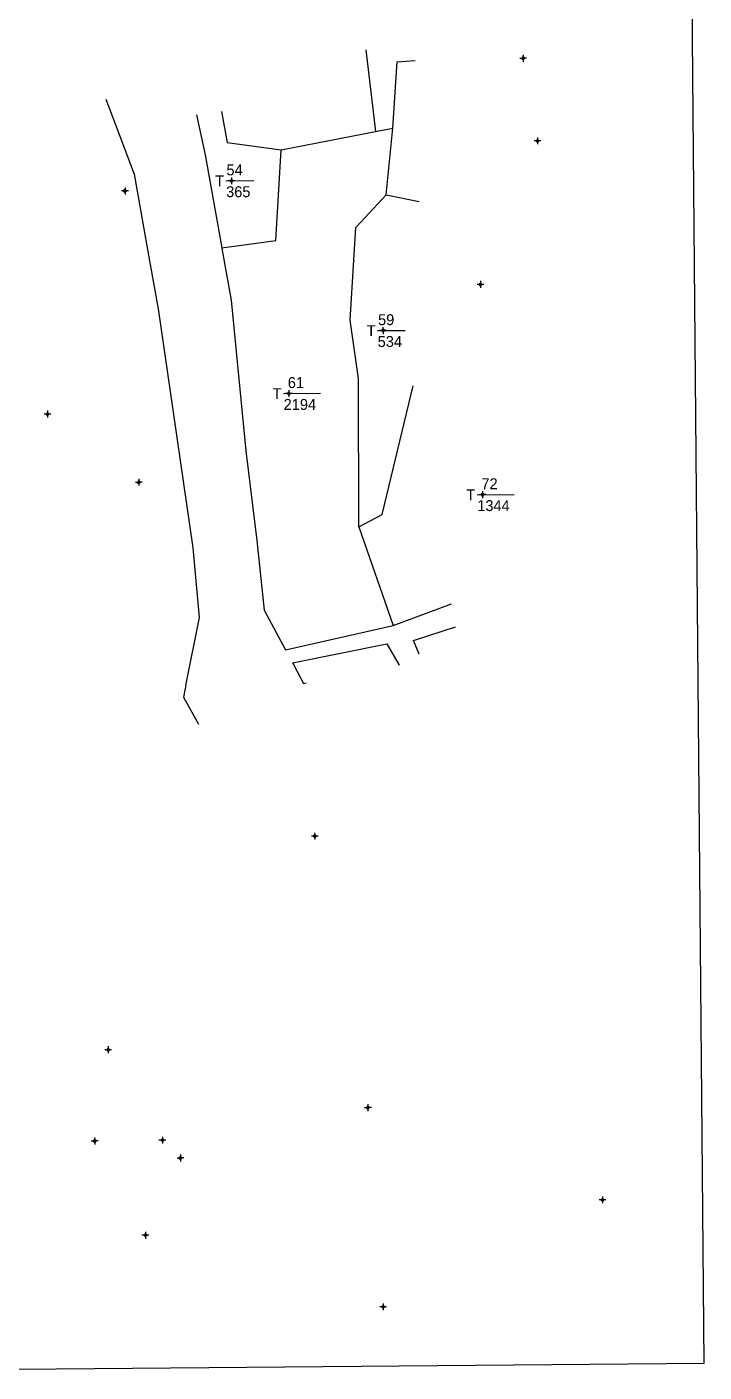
# Model space of a CAD drawing. Extents: x 549569 to 550073, y 1837982 to 1838486.
# Drawn here: x 549948.8 to 550073, y 1837985 to 1838231.6 of the extents above; entities that cross this region are included whole.
import ezdxf

# ---------------------------------------------------------------- set-up
doc = ezdxf.new("R2010")
doc.units = 0
for name, color, linetype in [('Level 10', 7, 'Continuous'), ('Level 11', 7, 'Continuous'), ('Level 13', 7, 'Continuous'), ('Level 23', 7, 'Continuous'), ('Level 63', 7, 'Continuous')]:
    doc.layers.add(name, color=color, linetype=linetype)

msp = doc.modelspace()

# ---------------------------------------------------------------- linework, layer by layer
at = {"layer": 'Level 10'}
for p, q in [((550010.97, 1838227.39), (550012.74, 1838212.42)), ((549995.42, 1838209.08), (550012.74, 1838212.42)), ((550012.74, 1838212.42), (550015.91, 1838213.02)), ((550014.65, 1838200.81), (550015.91, 1838213.02)), ((550014.65, 1838200.81), (550020.76, 1838199.56)), ((550009.67, 1838139.96), (550015.96, 1838121.86)), ((550015.96, 1838121.86), (550026.64, 1838125.82)), ((549996.21, 1838117.4), (550015.96, 1838121.86))]:
    msp.add_line(p, q, dxfattribs=at)
for points in [[(550015.91, 1838213.02), (550016.72, 1838225.16), (550020, 1838225.42)], [(549979.9, 1838215.48), (549981.48, 1838208.11), (549984.52, 1838191.09)], [(549984.45, 1838216.08), (549985.49, 1838210.41), (549995.42, 1838209.08)], [(549984.52, 1838191.09), (549994.41, 1838192.44), (549995.42, 1838209.08)], [(550009.67, 1838139.96), (550009.61, 1838167.14), (550008.1, 1838177.85), (550009.11, 1838194.8), (550014.65, 1838200.81)], [(549984.52, 1838191.09), (549984.54, 1838190.97), (549986.23, 1838181.48), (549988.96, 1838153.87), (549990.97, 1838137.46), (549992.31, 1838124.69), (549996.21, 1838117.4)], [(550009.67, 1838139.96), (550013.96, 1838142.21), (550019.63, 1838165.76)], [(550020.73, 1838116.62), (550019.68, 1838119.1), (550027.38, 1838121.61)], [(549997.5, 1838115), (550014.77, 1838118.5), (550017.05, 1838114.58)], [(549997.5, 1838115), (549997.67, 1838114.68), (549999.5, 1838111.25), (550000, 1838111.35)]]:
    msp.add_lwpolyline(points, dxfattribs=at)
at = {"layer": 'Level 11'}
for p, q in [((550039.8, 1838226.13), (550039.49, 1838225.82)), ((550039.8, 1838226.13), (550039.49, 1838225.82)), ((550039.8, 1838226.13), (550039.49, 1838225.82)), ((550039.8, 1838226.13), (550039.49, 1838225.82)), ((550039.8, 1838226.13), (550039.49, 1838225.82)), ((550039.8, 1838226.44), (550039.8, 1838226.13)), ((550039.8, 1838226.44), (550039.8, 1838226.13)), ((550039.8, 1838226.44), (550039.8, 1838226.13)), ((550039.8, 1838226.44), (550039.8, 1838226.13)), ((550039.8, 1838226.44), (550039.8, 1838226.13)), ((550040.11, 1838225.83), (550039.8, 1838226.13)), ((550040.11, 1838225.83), (550039.8, 1838226.13)), ((550040.11, 1838225.83), (550039.8, 1838226.13)), ((550040.11, 1838225.83), (550039.8, 1838226.13)), ((550040.11, 1838225.83), (550039.8, 1838226.13)), ((550039.49, 1838225.82), (550039.17, 1838225.82)), ((550039.49, 1838225.82), (550039.17, 1838225.82)), ((550039.49, 1838225.82), (550039.17, 1838225.82)), ((550039.49, 1838225.82), (550039.17, 1838225.82)), ((550039.49, 1838225.82), (550039.17, 1838225.82)), ((550039.49, 1838225.82), (550039.81, 1838225.51)), ((550039.49, 1838225.82), (550039.81, 1838225.51)), ((550039.49, 1838225.82), (550039.81, 1838225.51)), ((550039.49, 1838225.82), (550039.81, 1838225.51)), ((550039.49, 1838225.82), (550039.81, 1838225.51)), ((550039.81, 1838225.51), (550040.11, 1838225.83)), ((550039.81, 1838225.51), (550040.11, 1838225.83)), ((550039.81, 1838225.51), (550040.11, 1838225.83)), ((550039.81, 1838225.51), (550040.11, 1838225.83)), ((550039.81, 1838225.51), (550040.11, 1838225.83)), ((550039.81, 1838225.51), (550039.81, 1838225.2)), ((550039.81, 1838225.51), (550039.81, 1838225.2)), ((550039.81, 1838225.51), (550039.81, 1838225.2)), ((550039.81, 1838225.51), (550039.81, 1838225.2)), ((550039.81, 1838225.51), (550039.81, 1838225.2)), ((550040.43, 1838225.83), (550040.11, 1838225.83)), ((550040.43, 1838225.83), (550040.11, 1838225.83)), ((550040.43, 1838225.83), (550040.11, 1838225.83)), ((550040.43, 1838225.83), (550040.11, 1838225.83)), ((550040.43, 1838225.83), (550040.11, 1838225.83)), ((550042.42, 1838211.33), (550042.42, 1838211.02)), ((550042.42, 1838211.33), (550042.42, 1838211.02)), ((550042.42, 1838211.33), (550042.42, 1838211.02)), ((550042.42, 1838211.33), (550042.42, 1838211.02)), ((550042.42, 1838211.33), (550042.42, 1838211.02)), ((550042.12, 1838210.71), (550041.81, 1838210.71)), ((550042.12, 1838210.71), (550041.81, 1838210.71)), ((550042.12, 1838210.71), (550041.81, 1838210.71)), ((550042.12, 1838210.71), (550041.81, 1838210.71)), ((550042.12, 1838210.71), (550041.81, 1838210.71)), ((550042.42, 1838211.02), (550042.12, 1838210.71)), ((550042.42, 1838211.02), (550042.12, 1838210.71)), ((550042.42, 1838211.02), (550042.12, 1838210.71)), ((550042.42, 1838211.02), (550042.12, 1838210.71)), ((550042.42, 1838211.02), (550042.12, 1838210.71)), ((550042.12, 1838210.71), (550042.43, 1838210.4)), ((550042.12, 1838210.71), (550042.43, 1838210.4)), ((550042.12, 1838210.71), (550042.43, 1838210.4)), ((550042.12, 1838210.71), (550042.43, 1838210.4)), ((550042.12, 1838210.71), (550042.43, 1838210.4)), ((550042.74, 1838210.71), (550042.42, 1838211.02)), ((550042.74, 1838210.71), (550042.42, 1838211.02)), ((550042.74, 1838210.71), (550042.42, 1838211.02)), ((550042.74, 1838210.71), (550042.42, 1838211.02)), ((550042.74, 1838210.71), (550042.42, 1838211.02)), ((550042.43, 1838210.4), (550042.74, 1838210.71)), ((550042.43, 1838210.4), (550042.74, 1838210.71)), ((550042.43, 1838210.4), (550042.74, 1838210.71)), ((550042.43, 1838210.4), (550042.74, 1838210.71)), ((550042.43, 1838210.4), (550042.74, 1838210.71)), ((550042.43, 1838210.4), (550042.43, 1838210.09)), ((550042.43, 1838210.4), (550042.43, 1838210.09)), ((550042.43, 1838210.4), (550042.43, 1838210.09)), ((550042.43, 1838210.4), (550042.43, 1838210.09)), ((550042.43, 1838210.4), (550042.43, 1838210.09)), ((550043.04, 1838210.72), (550042.74, 1838210.71)), ((550043.04, 1838210.72), (550042.74, 1838210.71)), ((550043.04, 1838210.72), (550042.74, 1838210.71)), ((550043.04, 1838210.72), (550042.74, 1838210.71)), ((550043.04, 1838210.72), (550042.74, 1838210.71)), ((549986.29, 1838204), (549986.29, 1838203.69)), ((549986.29, 1838204), (549986.29, 1838203.69)), ((549986.29, 1838204), (549986.29, 1838203.69)), ((549986.29, 1838204), (549986.29, 1838203.69)), ((549986.29, 1838204), (549986.29, 1838203.69)), ((549966.46, 1838201.51), (549966.14, 1838201.51)), ((549966.46, 1838201.51), (549966.14, 1838201.51)), ((549966.46, 1838201.51), (549966.14, 1838201.51)), ((549966.46, 1838201.51), (549966.14, 1838201.51)), ((549966.46, 1838201.51), (549966.14, 1838201.51)), ((549966.77, 1838201.82), (549966.46, 1838201.51)), ((549966.77, 1838201.82), (549966.46, 1838201.51)), ((549966.77, 1838201.82), (549966.46, 1838201.51)), ((549966.77, 1838201.82), (549966.46, 1838201.51)), ((549966.77, 1838201.82), (549966.46, 1838201.51)), ((549966.46, 1838201.51), (549966.78, 1838201.2)), ((549966.46, 1838201.51), (549966.78, 1838201.2)), ((549966.46, 1838201.51), (549966.78, 1838201.2)), ((549966.46, 1838201.51), (549966.78, 1838201.2)), ((549966.46, 1838201.51), (549966.78, 1838201.2)), ((549966.77, 1838202.13), (549966.77, 1838201.82)), ((549966.77, 1838202.13), (549966.77, 1838201.82)), ((549966.77, 1838202.13), (549966.77, 1838201.82)), ((549966.77, 1838202.13), (549966.77, 1838201.82)), ((549966.77, 1838202.13), (549966.77, 1838201.82)), ((549967.08, 1838201.51), (549966.77, 1838201.82)), ((549967.08, 1838201.51), (549966.77, 1838201.82)), ((549967.08, 1838201.51), (549966.77, 1838201.82)), ((549967.08, 1838201.51), (549966.77, 1838201.82)), ((549967.08, 1838201.51), (549966.77, 1838201.82)), ((549966.78, 1838201.2), (549967.08, 1838201.51)), ((549966.78, 1838201.2), (549967.08, 1838201.51)), ((549966.78, 1838201.2), (549967.08, 1838201.51)), ((549966.78, 1838201.2), (549967.08, 1838201.51)), ((549966.78, 1838201.2), (549967.08, 1838201.51)), ((549967.4, 1838201.52), (549967.08, 1838201.51)), ((549967.4, 1838201.52), (549967.08, 1838201.51)), ((549967.4, 1838201.52), (549967.08, 1838201.51)), ((549967.4, 1838201.52), (549967.08, 1838201.51)), ((549967.4, 1838201.52), (549967.08, 1838201.51)), ((549985.98, 1838203.38), (549985.66, 1838203.38)), ((549985.98, 1838203.38), (549985.66, 1838203.38)), ((549985.98, 1838203.38), (549985.66, 1838203.38)), ((549985.98, 1838203.38), (549985.66, 1838203.38)), ((549985.98, 1838203.38), (549985.66, 1838203.38)), ((549986.29, 1838203.69), (549985.98, 1838203.38)), ((549986.29, 1838203.69), (549985.98, 1838203.38)), ((549986.29, 1838203.69), (549985.98, 1838203.38)), ((549986.29, 1838203.69), (549985.98, 1838203.38)), ((549986.29, 1838203.69), (549985.98, 1838203.38)), ((549985.98, 1838203.38), (549986.3, 1838203.07)), ((549985.98, 1838203.38), (549986.3, 1838203.07)), ((549985.98, 1838203.38), (549986.3, 1838203.07)), ((549985.98, 1838203.38), (549986.3, 1838203.07)), ((549985.98, 1838203.38), (549986.3, 1838203.07)), ((549986.6, 1838203.38), (549986.29, 1838203.69)), ((549986.6, 1838203.38), (549986.29, 1838203.69)), ((549986.6, 1838203.38), (549986.29, 1838203.69)), ((549986.6, 1838203.38), (549986.29, 1838203.69)), ((549986.6, 1838203.38), (549986.29, 1838203.69)), ((549986.3, 1838203.07), (549986.6, 1838203.38)), ((549986.3, 1838203.07), (549986.6, 1838203.38)), ((549986.3, 1838203.07), (549986.6, 1838203.38)), ((549986.3, 1838203.07), (549986.6, 1838203.38)), ((549986.3, 1838203.07), (549986.6, 1838203.38)), ((549986.3, 1838203.07), (549986.3, 1838202.76)), ((549986.3, 1838203.07), (549986.3, 1838202.76)), ((549986.3, 1838203.07), (549986.3, 1838202.76)), ((549986.3, 1838203.07), (549986.3, 1838202.76)), ((549986.3, 1838203.07), (549986.3, 1838202.76)), ((549986.92, 1838203.39), (549986.6, 1838203.38)), ((549986.92, 1838203.39), (549986.6, 1838203.38)), ((549986.92, 1838203.39), (549986.6, 1838203.38)), ((549986.92, 1838203.39), (549986.6, 1838203.38)), ((549986.92, 1838203.39), (549986.6, 1838203.38)), ((549966.78, 1838201.2), (549966.78, 1838200.89)), ((549966.78, 1838201.2), (549966.78, 1838200.89)), ((549966.78, 1838201.2), (549966.78, 1838200.89)), ((549966.78, 1838201.2), (549966.78, 1838200.89)), ((549966.78, 1838201.2), (549966.78, 1838200.89)), ((550031.68, 1838184.38), (550031.36, 1838184.38)), ((550031.68, 1838184.38), (550031.36, 1838184.38)), ((550031.68, 1838184.38), (550031.36, 1838184.38)), ((550031.68, 1838184.38), (550031.36, 1838184.38)), ((550031.68, 1838184.38), (550031.36, 1838184.38)), ((550031.99, 1838184.7), (550031.68, 1838184.38)), ((550031.99, 1838184.7), (550031.68, 1838184.38)), ((550031.99, 1838184.7), (550031.68, 1838184.38)), ((550031.99, 1838184.7), (550031.68, 1838184.38)), ((550031.99, 1838184.7), (550031.68, 1838184.38)), ((550031.68, 1838184.38), (550031.99, 1838184.08)), ((550031.68, 1838184.38), (550031.99, 1838184.08)), ((550031.68, 1838184.38), (550031.99, 1838184.08)), ((550031.68, 1838184.38), (550031.99, 1838184.08)), ((550031.68, 1838184.38), (550031.99, 1838184.08)), ((550031.98, 1838185.01), (550031.99, 1838184.7)), ((550031.98, 1838185.01), (550031.99, 1838184.7)), ((550031.98, 1838185.01), (550031.99, 1838184.7)), ((550031.98, 1838185.01), (550031.99, 1838184.7)), ((550031.98, 1838185.01), (550031.99, 1838184.7)), ((550032.3, 1838184.39), (550031.99, 1838184.7)), ((550032.3, 1838184.39), (550031.99, 1838184.7)), ((550032.3, 1838184.39), (550031.99, 1838184.7)), ((550032.3, 1838184.39), (550031.99, 1838184.7)), ((550032.3, 1838184.39), (550031.99, 1838184.7)), ((550031.99, 1838184.08), (550032.3, 1838184.39)), ((550031.99, 1838184.08), (550032.3, 1838184.39)), ((550031.99, 1838184.08), (550032.3, 1838184.39)), ((550031.99, 1838184.08), (550032.3, 1838184.39)), ((550031.99, 1838184.08), (550032.3, 1838184.39)), ((550032.62, 1838184.39), (550032.3, 1838184.39)), ((550032.62, 1838184.39), (550032.3, 1838184.39)), ((550032.62, 1838184.39), (550032.3, 1838184.39)), ((550032.62, 1838184.39), (550032.3, 1838184.39)), ((550032.62, 1838184.39), (550032.3, 1838184.39)), ((550031.99, 1838184.08), (550031.99, 1838183.77)), ((550031.99, 1838184.08), (550031.99, 1838183.77)), ((550031.99, 1838184.08), (550031.99, 1838183.77)), ((550031.99, 1838184.08), (550031.99, 1838183.77)), ((550031.99, 1838184.08), (550031.99, 1838183.77)), ((550013.79, 1838175.92), (550013.48, 1838175.92)), ((550013.79, 1838175.92), (550013.48, 1838175.92)), ((550013.79, 1838175.92), (550013.48, 1838175.92)), ((550013.79, 1838175.92), (550013.48, 1838175.92)), ((550013.79, 1838175.92), (550013.48, 1838175.92)), ((550014.09, 1838176.23), (550013.79, 1838175.92)), ((550014.09, 1838176.23), (550013.79, 1838175.92)), ((550014.09, 1838176.23), (550013.79, 1838175.92)), ((550014.09, 1838176.23), (550013.79, 1838175.92)), ((550014.09, 1838176.23), (550013.79, 1838175.92)), ((550013.79, 1838175.92), (550014.1, 1838175.61)), ((550013.79, 1838175.92), (550014.1, 1838175.61)), ((550013.79, 1838175.92), (550014.1, 1838175.61)), ((550013.79, 1838175.92), (550014.1, 1838175.61)), ((550013.79, 1838175.92), (550014.1, 1838175.61)), ((550014.09, 1838176.55), (550014.09, 1838176.23)), ((550014.09, 1838176.55), (550014.09, 1838176.23)), ((550014.09, 1838176.55), (550014.09, 1838176.23)), ((550014.09, 1838176.55), (550014.09, 1838176.23)), ((550014.09, 1838176.55), (550014.09, 1838176.23)), ((550014.41, 1838175.92), (550014.09, 1838176.23)), ((550014.41, 1838175.92), (550014.09, 1838176.23)), ((550014.41, 1838175.92), (550014.09, 1838176.23)), ((550014.41, 1838175.92), (550014.09, 1838176.23)), ((550014.41, 1838175.92), (550014.09, 1838176.23)), ((550014.1, 1838175.61), (550014.41, 1838175.92)), ((550014.1, 1838175.61), (550014.41, 1838175.92)), ((550014.1, 1838175.61), (550014.41, 1838175.92)), ((550014.1, 1838175.61), (550014.41, 1838175.92)), ((550014.1, 1838175.61), (550014.41, 1838175.92)), ((550014.1, 1838175.61), (550014.1, 1838175.29)), ((550014.1, 1838175.61), (550014.1, 1838175.29)), ((550014.1, 1838175.61), (550014.1, 1838175.29)), ((550014.1, 1838175.61), (550014.1, 1838175.29)), ((550014.1, 1838175.61), (550014.1, 1838175.29)), ((550014.72, 1838175.93), (550014.41, 1838175.92)), ((550014.72, 1838175.93), (550014.41, 1838175.92)), ((550014.72, 1838175.93), (550014.41, 1838175.92)), ((550014.72, 1838175.93), (550014.41, 1838175.92)), ((550014.72, 1838175.93), (550014.41, 1838175.92)), ((549996.84, 1838164.69), (549996.53, 1838164.38)), ((549996.84, 1838164.69), (549996.53, 1838164.38)), ((549996.84, 1838164.69), (549996.53, 1838164.38)), ((549996.84, 1838164.69), (549996.53, 1838164.38)), ((549996.84, 1838164.69), (549996.53, 1838164.38)), ((549996.84, 1838165), (549996.84, 1838164.69)), ((549996.84, 1838165), (549996.84, 1838164.69)), ((549996.84, 1838165), (549996.84, 1838164.69)), ((549996.84, 1838165), (549996.84, 1838164.69)), ((549996.84, 1838165), (549996.84, 1838164.69)), ((549997.15, 1838164.39), (549996.84, 1838164.69)), ((549997.15, 1838164.39), (549996.84, 1838164.69)), ((549997.15, 1838164.39), (549996.84, 1838164.69)), ((549997.15, 1838164.39), (549996.84, 1838164.69)), ((549997.15, 1838164.39), (549996.84, 1838164.69)), ((549996.53, 1838164.38), (549996.22, 1838164.38)), ((549996.53, 1838164.38), (549996.22, 1838164.38)), ((549996.53, 1838164.38), (549996.22, 1838164.38)), ((549996.53, 1838164.38), (549996.22, 1838164.38)), ((549996.53, 1838164.38), (549996.22, 1838164.38)), ((549996.53, 1838164.38), (549996.84, 1838164.07)), ((549996.53, 1838164.38), (549996.84, 1838164.07)), ((549996.53, 1838164.38), (549996.84, 1838164.07)), ((549996.53, 1838164.38), (549996.84, 1838164.07)), ((549996.53, 1838164.38), (549996.84, 1838164.07)), ((549996.84, 1838164.07), (549997.15, 1838164.39)), ((549996.84, 1838164.07), (549997.15, 1838164.39)), ((549996.84, 1838164.07), (549997.15, 1838164.39)), ((549996.84, 1838164.07), (549997.15, 1838164.39)), ((549996.84, 1838164.07), (549997.15, 1838164.39)), ((549996.84, 1838164.07), (549996.85, 1838163.76)), ((549996.84, 1838164.07), (549996.85, 1838163.76)), ((549996.84, 1838164.07), (549996.85, 1838163.76)), ((549996.84, 1838164.07), (549996.85, 1838163.76)), ((549996.84, 1838164.07), (549996.85, 1838163.76)), ((549997.46, 1838164.39), (549997.15, 1838164.39)), ((549997.46, 1838164.39), (549997.15, 1838164.39)), ((549997.46, 1838164.39), (549997.15, 1838164.39)), ((549997.46, 1838164.39), (549997.15, 1838164.39)), ((549997.46, 1838164.39), (549997.15, 1838164.39)), ((549952.25, 1838160.61), (549951.93, 1838160.6)), ((549952.25, 1838160.61), (549951.93, 1838160.6)), ((549952.25, 1838160.61), (549951.93, 1838160.6)), ((549952.25, 1838160.61), (549951.93, 1838160.6)), ((549952.25, 1838160.61), (549951.93, 1838160.6)), ((549952.55, 1838160.92), (549952.25, 1838160.61)), ((549952.55, 1838160.92), (549952.25, 1838160.61)), ((549952.55, 1838160.92), (549952.25, 1838160.61)), ((549952.55, 1838160.92), (549952.25, 1838160.61)), ((549952.55, 1838160.92), (549952.25, 1838160.61)), ((549952.25, 1838160.61), (549952.56, 1838160.3)), ((549952.25, 1838160.61), (549952.56, 1838160.3)), ((549952.25, 1838160.61), (549952.56, 1838160.3)), ((549952.25, 1838160.61), (549952.56, 1838160.3)), ((549952.25, 1838160.61), (549952.56, 1838160.3)), ((549952.55, 1838161.24), (549952.55, 1838160.92)), ((549952.55, 1838161.24), (549952.55, 1838160.92)), ((549952.55, 1838161.24), (549952.55, 1838160.92)), ((549952.55, 1838161.24), (549952.55, 1838160.92)), ((549952.55, 1838161.24), (549952.55, 1838160.92)), ((549952.87, 1838160.61), (549952.55, 1838160.92)), ((549952.87, 1838160.61), (549952.55, 1838160.92)), ((549952.87, 1838160.61), (549952.55, 1838160.92)), ((549952.87, 1838160.61), (549952.55, 1838160.92)), ((549952.87, 1838160.61), (549952.55, 1838160.92)), ((549952.56, 1838160.3), (549952.87, 1838160.61)), ((549952.56, 1838160.3), (549952.87, 1838160.61)), ((549952.56, 1838160.3), (549952.87, 1838160.61)), ((549952.56, 1838160.3), (549952.87, 1838160.61)), ((549952.56, 1838160.3), (549952.87, 1838160.61)), ((549952.56, 1838160.3), (549952.56, 1838159.98)), ((549952.56, 1838160.3), (549952.56, 1838159.98)), ((549952.56, 1838160.3), (549952.56, 1838159.98)), ((549952.56, 1838160.3), (549952.56, 1838159.98)), ((549952.56, 1838160.3), (549952.56, 1838159.98)), ((549953.19, 1838160.61), (549952.87, 1838160.61)), ((549953.19, 1838160.61), (549952.87, 1838160.61)), ((549953.19, 1838160.61), (549952.87, 1838160.61)), ((549953.19, 1838160.61), (549952.87, 1838160.61)), ((549953.19, 1838160.61), (549952.87, 1838160.61)), ((549968.99, 1838148.1), (549968.67, 1838148.1)), ((549968.99, 1838148.1), (549968.67, 1838148.1)), ((549968.99, 1838148.1), (549968.67, 1838148.1)), ((549968.99, 1838148.1), (549968.67, 1838148.1)), ((549968.99, 1838148.1), (549968.67, 1838148.1)), ((549969.3, 1838148.42), (549968.99, 1838148.1)), ((549969.3, 1838148.42), (549968.99, 1838148.1)), ((549969.3, 1838148.42), (549968.99, 1838148.1)), ((549969.3, 1838148.42), (549968.99, 1838148.1)), ((549969.3, 1838148.42), (549968.99, 1838148.1)), ((549968.99, 1838148.1), (549969.3, 1838147.8)), ((549968.99, 1838148.1), (549969.3, 1838147.8)), ((549968.99, 1838148.1), (549969.3, 1838147.8)), ((549968.99, 1838148.1), (549969.3, 1838147.8)), ((549968.99, 1838148.1), (549969.3, 1838147.8)), ((549969.29, 1838148.73), (549969.3, 1838148.42)), ((549969.29, 1838148.73), (549969.3, 1838148.42)), ((549969.29, 1838148.73), (549969.3, 1838148.42)), ((549969.29, 1838148.73), (549969.3, 1838148.42)), ((549969.29, 1838148.73), (549969.3, 1838148.42)), ((549969.61, 1838148.11), (549969.3, 1838148.42)), ((549969.61, 1838148.11), (549969.3, 1838148.42)), ((549969.61, 1838148.11), (549969.3, 1838148.42)), ((549969.61, 1838148.11), (549969.3, 1838148.42)), ((549969.61, 1838148.11), (549969.3, 1838148.42)), ((549969.3, 1838147.8), (549969.61, 1838148.11)), ((549969.3, 1838147.8), (549969.61, 1838148.11)), ((549969.3, 1838147.8), (549969.61, 1838148.11)), ((549969.3, 1838147.8), (549969.61, 1838148.11)), ((549969.3, 1838147.8), (549969.61, 1838148.11)), ((549969.3, 1838147.8), (549969.31, 1838147.49)), ((549969.3, 1838147.8), (549969.31, 1838147.49)), ((549969.3, 1838147.8), (549969.31, 1838147.49)), ((549969.3, 1838147.8), (549969.31, 1838147.49)), ((549969.3, 1838147.8), (549969.31, 1838147.49)), ((549969.93, 1838148.11), (549969.61, 1838148.11)), ((549969.93, 1838148.11), (549969.61, 1838148.11)), ((549969.93, 1838148.11), (549969.61, 1838148.11)), ((549969.93, 1838148.11), (549969.61, 1838148.11)), ((549969.93, 1838148.11), (549969.61, 1838148.11)), ((550032.04, 1838145.84), (550031.73, 1838145.83)), ((550032.04, 1838145.84), (550031.73, 1838145.83)), ((550032.04, 1838145.84), (550031.73, 1838145.83)), ((550032.04, 1838145.84), (550031.73, 1838145.83)), ((550032.04, 1838145.84), (550031.73, 1838145.83)), ((550032.35, 1838146.15), (550032.04, 1838145.84)), ((550032.35, 1838146.15), (550032.04, 1838145.84)), ((550032.35, 1838146.15), (550032.04, 1838145.84)), ((550032.35, 1838146.15), (550032.04, 1838145.84)), ((550032.35, 1838146.15), (550032.04, 1838145.84)), ((550032.04, 1838145.84), (550032.36, 1838145.53)), ((550032.04, 1838145.84), (550032.36, 1838145.53)), ((550032.04, 1838145.84), (550032.36, 1838145.53)), ((550032.04, 1838145.84), (550032.36, 1838145.53)), ((550032.04, 1838145.84), (550032.36, 1838145.53)), ((550032.35, 1838146.46), (550032.35, 1838146.15)), ((550032.35, 1838146.46), (550032.35, 1838146.15)), ((550032.35, 1838146.46), (550032.35, 1838146.15)), ((550032.35, 1838146.46), (550032.35, 1838146.15)), ((550032.35, 1838146.46), (550032.35, 1838146.15)), ((550032.66, 1838145.84), (550032.35, 1838146.15)), ((550032.66, 1838145.84), (550032.35, 1838146.15)), ((550032.66, 1838145.84), (550032.35, 1838146.15)), ((550032.66, 1838145.84), (550032.35, 1838146.15)), ((550032.66, 1838145.84), (550032.35, 1838146.15)), ((550032.36, 1838145.53), (550032.66, 1838145.84)), ((550032.36, 1838145.53), (550032.66, 1838145.84)), ((550032.36, 1838145.53), (550032.66, 1838145.84)), ((550032.36, 1838145.53), (550032.66, 1838145.84)), ((550032.36, 1838145.53), (550032.66, 1838145.84)), ((550032.36, 1838145.53), (550032.36, 1838145.22)), ((550032.36, 1838145.53), (550032.36, 1838145.22)), ((550032.36, 1838145.53), (550032.36, 1838145.22)), ((550032.36, 1838145.53), (550032.36, 1838145.22)), ((550032.36, 1838145.53), (550032.36, 1838145.22)), ((550032.97, 1838145.84), (550032.66, 1838145.84)), ((550032.97, 1838145.84), (550032.66, 1838145.84)), ((550032.97, 1838145.84), (550032.66, 1838145.84)), ((550032.97, 1838145.84), (550032.66, 1838145.84)), ((550032.97, 1838145.84), (550032.66, 1838145.84)), ((550001.26, 1838083.22), (550000.95, 1838083.22)), ((550001.26, 1838083.22), (550000.95, 1838083.22)), ((550001.26, 1838083.22), (550000.95, 1838083.22)), ((550001.26, 1838083.22), (550000.95, 1838083.22)), ((550001.26, 1838083.22), (550000.95, 1838083.22)), ((550001.57, 1838083.54), (550001.26, 1838083.22)), ((550001.57, 1838083.54), (550001.26, 1838083.22)), ((550001.57, 1838083.54), (550001.26, 1838083.22)), ((550001.57, 1838083.54), (550001.26, 1838083.22)), ((550001.57, 1838083.54), (550001.26, 1838083.22)), ((550001.26, 1838083.22), (550001.57, 1838082.92)), ((550001.26, 1838083.22), (550001.57, 1838082.92)), ((550001.26, 1838083.22), (550001.57, 1838082.92)), ((550001.26, 1838083.22), (550001.57, 1838082.92)), ((550001.26, 1838083.22), (550001.57, 1838082.92)), ((550001.56, 1838083.85), (550001.57, 1838083.54)), ((550001.56, 1838083.85), (550001.57, 1838083.54)), ((550001.56, 1838083.85), (550001.57, 1838083.54)), ((550001.56, 1838083.85), (550001.57, 1838083.54)), ((550001.56, 1838083.85), (550001.57, 1838083.54)), ((550001.88, 1838083.23), (550001.57, 1838083.54)), ((550001.88, 1838083.23), (550001.57, 1838083.54)), ((550001.88, 1838083.23), (550001.57, 1838083.54)), ((550001.88, 1838083.23), (550001.57, 1838083.54)), ((550001.88, 1838083.23), (550001.57, 1838083.54)), ((550001.57, 1838082.92), (550001.88, 1838083.23)), ((550001.57, 1838082.92), (550001.88, 1838083.23)), ((550001.57, 1838082.92), (550001.88, 1838083.23)), ((550001.57, 1838082.92), (550001.88, 1838083.23)), ((550001.57, 1838082.92), (550001.88, 1838083.23)), ((550002.19, 1838083.23), (550001.88, 1838083.23)), ((550002.19, 1838083.23), (550001.88, 1838083.23)), ((550002.19, 1838083.23), (550001.88, 1838083.23)), ((550002.19, 1838083.23), (550001.88, 1838083.23)), ((550002.19, 1838083.23), (550001.88, 1838083.23)), ((550001.57, 1838082.92), (550001.57, 1838082.61)), ((550001.57, 1838082.92), (550001.57, 1838082.61)), ((550001.57, 1838082.92), (550001.57, 1838082.61)), ((550001.57, 1838082.92), (550001.57, 1838082.61)), ((550001.57, 1838082.92), (550001.57, 1838082.61)), ((549963.36, 1838044.09), (549963.04, 1838044.09)), ((549963.36, 1838044.09), (549963.04, 1838044.09)), ((549963.36, 1838044.09), (549963.04, 1838044.09)), ((549963.36, 1838044.09), (549963.04, 1838044.09)), ((549963.36, 1838044.09), (549963.04, 1838044.09)), ((549963.67, 1838044.4), (549963.36, 1838044.09)), ((549963.67, 1838044.4), (549963.36, 1838044.09)), ((549963.67, 1838044.4), (549963.36, 1838044.09)), ((549963.67, 1838044.4), (549963.36, 1838044.09)), ((549963.67, 1838044.4), (549963.36, 1838044.09)), ((549963.36, 1838044.09), (549963.67, 1838043.78)), ((549963.36, 1838044.09), (549963.67, 1838043.78)), ((549963.36, 1838044.09), (549963.67, 1838043.78)), ((549963.36, 1838044.09), (549963.67, 1838043.78)), ((549963.36, 1838044.09), (549963.67, 1838043.78)), ((549963.67, 1838044.72), (549963.67, 1838044.4)), ((549963.67, 1838044.72), (549963.67, 1838044.4)), ((549963.67, 1838044.72), (549963.67, 1838044.4)), ((549963.67, 1838044.72), (549963.67, 1838044.4)), ((549963.67, 1838044.72), (549963.67, 1838044.4)), ((549963.98, 1838044.1), (549963.67, 1838044.4)), ((549963.98, 1838044.1), (549963.67, 1838044.4)), ((549963.98, 1838044.1), (549963.67, 1838044.4)), ((549963.98, 1838044.1), (549963.67, 1838044.4)), ((549963.98, 1838044.1), (549963.67, 1838044.4)), ((549963.67, 1838043.78), (549963.98, 1838044.1)), ((549963.67, 1838043.78), (549963.98, 1838044.1)), ((549963.67, 1838043.78), (549963.98, 1838044.1)), ((549963.67, 1838043.78), (549963.98, 1838044.1)), ((549963.67, 1838043.78), (549963.98, 1838044.1)), ((549963.67, 1838043.78), (549963.68, 1838043.46)), ((549963.67, 1838043.78), (549963.68, 1838043.46)), ((549963.67, 1838043.78), (549963.68, 1838043.46)), ((549963.67, 1838043.78), (549963.68, 1838043.46)), ((549963.67, 1838043.78), (549963.68, 1838043.46)), ((549964.3, 1838044.1), (549963.98, 1838044.1)), ((549964.3, 1838044.1), (549963.98, 1838044.1)), ((549964.3, 1838044.1), (549963.98, 1838044.1)), ((549964.3, 1838044.1), (549963.98, 1838044.1)), ((549964.3, 1838044.1), (549963.98, 1838044.1)), ((550011.33, 1838034.1), (550011.33, 1838033.78)), ((550011.33, 1838034.1), (550011.33, 1838033.78)), ((550011.33, 1838034.1), (550011.33, 1838033.78)), ((550011.33, 1838034.1), (550011.33, 1838033.78)), ((550011.33, 1838034.1), (550011.33, 1838033.78)), ((550011.02, 1838033.47), (550010.7, 1838033.47)), ((550011.02, 1838033.47), (550010.7, 1838033.47)), ((550011.02, 1838033.47), (550010.7, 1838033.47)), ((550011.02, 1838033.47), (550010.7, 1838033.47)), ((550011.02, 1838033.47), (550010.7, 1838033.47)), ((550011.33, 1838033.78), (550011.02, 1838033.47)), ((550011.33, 1838033.78), (550011.02, 1838033.47)), ((550011.33, 1838033.78), (550011.02, 1838033.47)), ((550011.33, 1838033.78), (550011.02, 1838033.47)), ((550011.33, 1838033.78), (550011.02, 1838033.47)), ((550011.02, 1838033.47), (550011.33, 1838033.16)), ((550011.02, 1838033.47), (550011.33, 1838033.16)), ((550011.02, 1838033.47), (550011.33, 1838033.16)), ((550011.02, 1838033.47), (550011.33, 1838033.16)), ((550011.02, 1838033.47), (550011.33, 1838033.16)), ((550011.64, 1838033.48), (550011.33, 1838033.78)), ((550011.64, 1838033.48), (550011.33, 1838033.78)), ((550011.64, 1838033.48), (550011.33, 1838033.78)), ((550011.64, 1838033.48), (550011.33, 1838033.78)), ((550011.64, 1838033.48), (550011.33, 1838033.78)), ((550011.33, 1838033.16), (550011.64, 1838033.48)), ((550011.33, 1838033.16), (550011.64, 1838033.48)), ((550011.33, 1838033.16), (550011.64, 1838033.48)), ((550011.33, 1838033.16), (550011.64, 1838033.48)), ((550011.33, 1838033.16), (550011.64, 1838033.48)), ((550011.33, 1838033.16), (550011.34, 1838032.84)), ((550011.33, 1838033.16), (550011.34, 1838032.84)), ((550011.33, 1838033.16), (550011.34, 1838032.84)), ((550011.33, 1838033.16), (550011.34, 1838032.84)), ((550011.33, 1838033.16), (550011.34, 1838032.84)), ((550011.96, 1838033.48), (550011.64, 1838033.48)), ((550011.96, 1838033.48), (550011.64, 1838033.48)), ((550011.96, 1838033.48), (550011.64, 1838033.48)), ((550011.96, 1838033.48), (550011.64, 1838033.48)), ((550011.96, 1838033.48), (550011.64, 1838033.48)), ((549960.9, 1838027.36), (549960.59, 1838027.36)), ((549960.9, 1838027.36), (549960.59, 1838027.36)), ((549960.9, 1838027.36), (549960.59, 1838027.36)), ((549960.9, 1838027.36), (549960.59, 1838027.36)), ((549960.9, 1838027.36), (549960.59, 1838027.36)), ((549961.2, 1838027.68), (549960.9, 1838027.36)), ((549961.2, 1838027.68), (549960.9, 1838027.36)), ((549961.2, 1838027.68), (549960.9, 1838027.36)), ((549961.2, 1838027.68), (549960.9, 1838027.36)), ((549961.2, 1838027.68), (549960.9, 1838027.36)), ((549960.9, 1838027.36), (549961.21, 1838027.06)), ((549960.9, 1838027.36), (549961.21, 1838027.06)), ((549960.9, 1838027.36), (549961.21, 1838027.06)), ((549960.9, 1838027.36), (549961.21, 1838027.06)), ((549960.9, 1838027.36), (549961.21, 1838027.06)), ((549961.2, 1838027.99), (549961.2, 1838027.68)), ((549961.2, 1838027.99), (549961.2, 1838027.68)), ((549961.2, 1838027.99), (549961.2, 1838027.68)), ((549961.2, 1838027.99), (549961.2, 1838027.68)), ((549961.2, 1838027.99), (549961.2, 1838027.68)), ((549961.52, 1838027.37), (549961.2, 1838027.68)), ((549961.52, 1838027.37), (549961.2, 1838027.68)), ((549961.52, 1838027.37), (549961.2, 1838027.68)), ((549961.52, 1838027.37), (549961.2, 1838027.68)), ((549961.52, 1838027.37), (549961.2, 1838027.68)), ((549961.21, 1838027.06), (549961.52, 1838027.37)), ((549961.21, 1838027.06), (549961.52, 1838027.37)), ((549961.21, 1838027.06), (549961.52, 1838027.37)), ((549961.21, 1838027.06), (549961.52, 1838027.37)), ((549961.21, 1838027.06), (549961.52, 1838027.37)), ((549961.21, 1838027.06), (549961.21, 1838026.75)), ((549961.21, 1838027.06), (549961.21, 1838026.75)), ((549961.21, 1838027.06), (549961.21, 1838026.75)), ((549961.21, 1838027.06), (549961.21, 1838026.75)), ((549961.21, 1838027.06), (549961.21, 1838026.75)), ((549961.83, 1838027.37), (549961.52, 1838027.37)), ((549961.83, 1838027.37), (549961.52, 1838027.37)), ((549961.83, 1838027.37), (549961.52, 1838027.37)), ((549961.83, 1838027.37), (549961.52, 1838027.37)), ((549961.83, 1838027.37), (549961.52, 1838027.37)), ((549973.32, 1838027.51), (549973, 1838027.51)), ((549973.32, 1838027.51), (549973, 1838027.51)), ((549973.32, 1838027.51), (549973, 1838027.51)), ((549973.32, 1838027.51), (549973, 1838027.51)), ((549973.32, 1838027.51), (549973, 1838027.51)), ((549973.63, 1838027.83), (549973.32, 1838027.51)), ((549973.63, 1838027.83), (549973.32, 1838027.51)), ((549973.63, 1838027.83), (549973.32, 1838027.51)), ((549973.63, 1838027.83), (549973.32, 1838027.51)), ((549973.63, 1838027.83), (549973.32, 1838027.51)), ((549973.32, 1838027.51), (549973.64, 1838027.21)), ((549973.32, 1838027.51), (549973.64, 1838027.21)), ((549973.32, 1838027.51), (549973.64, 1838027.21)), ((549973.32, 1838027.51), (549973.64, 1838027.21)), ((549973.32, 1838027.51), (549973.64, 1838027.21)), ((549973.63, 1838028.14), (549973.63, 1838027.83)), ((549973.63, 1838028.14), (549973.63, 1838027.83)), ((549973.63, 1838028.14), (549973.63, 1838027.83)), ((549973.63, 1838028.14), (549973.63, 1838027.83)), ((549973.63, 1838028.14), (549973.63, 1838027.83)), ((549973.94, 1838027.52), (549973.63, 1838027.83)), ((549973.94, 1838027.52), (549973.63, 1838027.83)), ((549973.94, 1838027.52), (549973.63, 1838027.83)), ((549973.94, 1838027.52), (549973.63, 1838027.83)), ((549973.94, 1838027.52), (549973.63, 1838027.83)), ((549973.64, 1838027.21), (549973.94, 1838027.52)), ((549973.64, 1838027.21), (549973.94, 1838027.52)), ((549973.64, 1838027.21), (549973.94, 1838027.52)), ((549973.64, 1838027.21), (549973.94, 1838027.52)), ((549973.64, 1838027.21), (549973.94, 1838027.52)), ((549973.64, 1838027.21), (549973.64, 1838026.9)), ((549973.64, 1838027.21), (549973.64, 1838026.9)), ((549973.64, 1838027.21), (549973.64, 1838026.9)), ((549973.64, 1838027.21), (549973.64, 1838026.9)), ((549973.64, 1838027.21), (549973.64, 1838026.9)), ((549974.26, 1838027.52), (549973.94, 1838027.52)), ((549974.26, 1838027.52), (549973.94, 1838027.52)), ((549974.26, 1838027.52), (549973.94, 1838027.52)), ((549974.26, 1838027.52), (549973.94, 1838027.52)), ((549974.26, 1838027.52), (549973.94, 1838027.52)), ((549976.65, 1838024.24), (549976.33, 1838024.24)), ((549976.65, 1838024.24), (549976.33, 1838024.24)), ((549976.65, 1838024.24), (549976.33, 1838024.24)), ((549976.65, 1838024.24), (549976.33, 1838024.24)), ((549976.65, 1838024.24), (549976.33, 1838024.24)), ((549976.96, 1838024.56), (549976.65, 1838024.24)), ((549976.96, 1838024.56), (549976.65, 1838024.24)), ((549976.96, 1838024.56), (549976.65, 1838024.24)), ((549976.96, 1838024.56), (549976.65, 1838024.24)), ((549976.96, 1838024.56), (549976.65, 1838024.24)), ((549976.65, 1838024.24), (549976.96, 1838023.94)), ((549976.65, 1838024.24), (549976.96, 1838023.94)), ((549976.65, 1838024.24), (549976.96, 1838023.94)), ((549976.65, 1838024.24), (549976.96, 1838023.94)), ((549976.65, 1838024.24), (549976.96, 1838023.94)), ((549976.96, 1838024.86), (549976.96, 1838024.56)), ((549976.96, 1838024.86), (549976.96, 1838024.56)), ((549976.96, 1838024.86), (549976.96, 1838024.56)), ((549976.96, 1838024.86), (549976.96, 1838024.56)), ((549976.96, 1838024.86), (549976.96, 1838024.56)), ((549977.27, 1838024.25), (549976.96, 1838024.56)), ((549977.27, 1838024.25), (549976.96, 1838024.56)), ((549977.27, 1838024.25), (549976.96, 1838024.56)), ((549977.27, 1838024.25), (549976.96, 1838024.56)), ((549977.27, 1838024.25), (549976.96, 1838024.56)), ((549976.96, 1838023.94), (549977.27, 1838024.25)), ((549976.96, 1838023.94), (549977.27, 1838024.25)), ((549976.96, 1838023.94), (549977.27, 1838024.25)), ((549976.96, 1838023.94), (549977.27, 1838024.25)), ((549976.96, 1838023.94), (549977.27, 1838024.25)), ((549976.96, 1838023.94), (549976.97, 1838023.63)), ((549976.96, 1838023.94), (549976.97, 1838023.63)), ((549976.96, 1838023.94), (549976.97, 1838023.63)), ((549976.96, 1838023.94), (549976.97, 1838023.63)), ((549976.96, 1838023.94), (549976.97, 1838023.63)), ((549977.59, 1838024.25), (549977.27, 1838024.25)), ((549977.59, 1838024.25), (549977.27, 1838024.25)), ((549977.59, 1838024.25), (549977.27, 1838024.25)), ((549977.59, 1838024.25), (549977.27, 1838024.25)), ((549977.59, 1838024.25), (549977.27, 1838024.25)), ((550054.07, 1838016.57), (550053.76, 1838016.57)), ((550054.07, 1838016.57), (550053.76, 1838016.57)), ((550054.07, 1838016.57), (550053.76, 1838016.57)), ((550054.07, 1838016.57), (550053.76, 1838016.57)), ((550054.07, 1838016.57), (550053.76, 1838016.57)), ((550054.38, 1838016.88), (550054.07, 1838016.57)), ((550054.38, 1838016.88), (550054.07, 1838016.57)), ((550054.38, 1838016.88), (550054.07, 1838016.57)), ((550054.38, 1838016.88), (550054.07, 1838016.57)), ((550054.38, 1838016.88), (550054.07, 1838016.57)), ((550054.07, 1838016.57), (550054.38, 1838016.26)), ((550054.07, 1838016.57), (550054.38, 1838016.26)), ((550054.07, 1838016.57), (550054.38, 1838016.26)), ((550054.07, 1838016.57), (550054.38, 1838016.26)), ((550054.07, 1838016.57), (550054.38, 1838016.26)), ((550054.37, 1838017.2), (550054.38, 1838016.88)), ((550054.37, 1838017.2), (550054.38, 1838016.88)), ((550054.37, 1838017.2), (550054.38, 1838016.88)), ((550054.37, 1838017.2), (550054.38, 1838016.88)), ((550054.37, 1838017.2), (550054.38, 1838016.88)), ((550054.69, 1838016.58), (550054.38, 1838016.88)), ((550054.69, 1838016.58), (550054.38, 1838016.88)), ((550054.69, 1838016.58), (550054.38, 1838016.88)), ((550054.69, 1838016.58), (550054.38, 1838016.88)), ((550054.69, 1838016.58), (550054.38, 1838016.88)), ((550054.38, 1838016.26), (550054.69, 1838016.58)), ((550054.38, 1838016.26), (550054.69, 1838016.58)), ((550054.38, 1838016.26), (550054.69, 1838016.58)), ((550054.38, 1838016.26), (550054.69, 1838016.58)), ((550054.38, 1838016.26), (550054.69, 1838016.58)), ((550055, 1838016.58), (550054.69, 1838016.58)), ((550055, 1838016.58), (550054.69, 1838016.58)), ((550055, 1838016.58), (550054.69, 1838016.58)), ((550055, 1838016.58), (550054.69, 1838016.58)), ((550055, 1838016.58), (550054.69, 1838016.58)), ((550054.38, 1838016.26), (550054.38, 1838015.94)), ((550054.38, 1838016.26), (550054.38, 1838015.94)), ((550054.38, 1838016.26), (550054.38, 1838015.94)), ((550054.38, 1838016.26), (550054.38, 1838015.94)), ((550054.38, 1838016.26), (550054.38, 1838015.94)), ((549970.2, 1838010.08), (549969.88, 1838010.08)), ((549970.2, 1838010.08), (549969.88, 1838010.08)), ((549970.2, 1838010.08), (549969.88, 1838010.08)), ((549970.2, 1838010.08), (549969.88, 1838010.08)), ((549970.2, 1838010.08), (549969.88, 1838010.08)), ((549970.5, 1838010.39), (549970.2, 1838010.08)), ((549970.5, 1838010.39), (549970.2, 1838010.08)), ((549970.5, 1838010.39), (549970.2, 1838010.08)), ((549970.5, 1838010.39), (549970.2, 1838010.08)), ((549970.5, 1838010.39), (549970.2, 1838010.08)), ((549970.2, 1838010.08), (549970.51, 1838009.77)), ((549970.2, 1838010.08), (549970.51, 1838009.77)), ((549970.2, 1838010.08), (549970.51, 1838009.77)), ((549970.2, 1838010.08), (549970.51, 1838009.77)), ((549970.2, 1838010.08), (549970.51, 1838009.77)), ((549970.5, 1838010.71), (549970.5, 1838010.39)), ((549970.5, 1838010.71), (549970.5, 1838010.39)), ((549970.5, 1838010.71), (549970.5, 1838010.39)), ((549970.5, 1838010.71), (549970.5, 1838010.39)), ((549970.5, 1838010.71), (549970.5, 1838010.39)), ((549970.82, 1838010.08), (549970.5, 1838010.39)), ((549970.82, 1838010.08), (549970.5, 1838010.39)), ((549970.82, 1838010.08), (549970.5, 1838010.39)), ((549970.82, 1838010.08), (549970.5, 1838010.39)), ((549970.82, 1838010.08), (549970.5, 1838010.39)), ((549970.51, 1838009.77), (549970.82, 1838010.08)), ((549970.51, 1838009.77), (549970.82, 1838010.08)), ((549970.51, 1838009.77), (549970.82, 1838010.08)), ((549970.51, 1838009.77), (549970.82, 1838010.08)), ((549970.51, 1838009.77), (549970.82, 1838010.08)), ((549970.51, 1838009.77), (549970.51, 1838009.45)), ((549970.51, 1838009.77), (549970.51, 1838009.45)), ((549970.51, 1838009.77), (549970.51, 1838009.45)), ((549970.51, 1838009.77), (549970.51, 1838009.45)), ((549970.51, 1838009.77), (549970.51, 1838009.45)), ((549971.14, 1838010.09), (549970.82, 1838010.08)), ((549971.14, 1838010.09), (549970.82, 1838010.08)), ((549971.14, 1838010.09), (549970.82, 1838010.08)), ((549971.14, 1838010.09), (549970.82, 1838010.08)), ((549971.14, 1838010.09), (549970.82, 1838010.08)), ((550013.83, 1837996.96), (550013.52, 1837996.96)), ((550013.83, 1837996.96), (550013.52, 1837996.96)), ((550013.83, 1837996.96), (550013.52, 1837996.96)), ((550013.83, 1837996.96), (550013.52, 1837996.96)), ((550013.83, 1837996.96), (550013.52, 1837996.96)), ((550014.14, 1837997.28), (550013.83, 1837996.96)), ((550014.14, 1837997.28), (550013.83, 1837996.96)), ((550014.14, 1837997.28), (550013.83, 1837996.96)), ((550014.14, 1837997.28), (550013.83, 1837996.96)), ((550014.14, 1837997.28), (550013.83, 1837996.96)), ((550013.83, 1837996.96), (550014.14, 1837996.66)), ((550013.83, 1837996.96), (550014.14, 1837996.66)), ((550013.83, 1837996.96), (550014.14, 1837996.66)), ((550013.83, 1837996.96), (550014.14, 1837996.66)), ((550013.83, 1837996.96), (550014.14, 1837996.66)), ((550014.13, 1837997.6), (550014.14, 1837997.28)), ((550014.13, 1837997.6), (550014.14, 1837997.28)), ((550014.13, 1837997.6), (550014.14, 1837997.28)), ((550014.13, 1837997.6), (550014.14, 1837997.28)), ((550014.13, 1837997.6), (550014.14, 1837997.28)), ((550014.45, 1837996.97), (550014.14, 1837997.28)), ((550014.45, 1837996.97), (550014.14, 1837997.28)), ((550014.45, 1837996.97), (550014.14, 1837997.28)), ((550014.45, 1837996.97), (550014.14, 1837997.28)), ((550014.45, 1837996.97), (550014.14, 1837997.28)), ((550014.14, 1837996.66), (550014.45, 1837996.97)), ((550014.14, 1837996.66), (550014.45, 1837996.97)), ((550014.14, 1837996.66), (550014.45, 1837996.97)), ((550014.14, 1837996.66), (550014.45, 1837996.97)), ((550014.14, 1837996.66), (550014.45, 1837996.97)), ((550014.76, 1837996.97), (550014.45, 1837996.97)), ((550014.76, 1837996.97), (550014.45, 1837996.97)), ((550014.76, 1837996.97), (550014.45, 1837996.97)), ((550014.76, 1837996.97), (550014.45, 1837996.97)), ((550014.76, 1837996.97), (550014.45, 1837996.97)), ((550014.14, 1837996.66), (550014.15, 1837996.34)), ((550014.14, 1837996.66), (550014.15, 1837996.34)), ((550014.14, 1837996.66), (550014.15, 1837996.34)), ((550014.14, 1837996.66), (550014.15, 1837996.34)), ((550014.14, 1837996.66), (550014.15, 1837996.34))]:
    msp.add_line(p, q, dxfattribs=at)
for centre in [(550039.81, 1838225.83), (550039.81, 1838225.83), (550039.81, 1838225.83), (550039.81, 1838225.83), (550039.81, 1838225.83), (550042.43, 1838210.72), (550042.43, 1838210.72), (550042.43, 1838210.72), (550042.43, 1838210.72), (550042.43, 1838210.72), (549966.78, 1838201.52), (549966.78, 1838201.52), (549966.78, 1838201.52), (549966.78, 1838201.52), (549966.78, 1838201.52), (549986.3, 1838203.39), (549986.3, 1838203.39), (549986.3, 1838203.39), (549986.3, 1838203.39), (549986.3, 1838203.39), (550031.99, 1838184.39), (550031.99, 1838184.39), (550031.99, 1838184.39), (550031.99, 1838184.39), (550031.99, 1838184.39), (550014.1, 1838175.93), (550014.1, 1838175.93), (550014.1, 1838175.93), (550014.1, 1838175.93), (550014.1, 1838175.93), (549996.85, 1838164.39), (549996.85, 1838164.39), (549996.85, 1838164.39), (549996.85, 1838164.39), (549996.85, 1838164.39), (549952.56, 1838160.61), (549952.56, 1838160.61), (549952.56, 1838160.61), (549952.56, 1838160.61), (549952.56, 1838160.61), (549969.31, 1838148.11), (549969.31, 1838148.11), (549969.31, 1838148.11), (549969.31, 1838148.11), (549969.31, 1838148.11), (550032.36, 1838145.84), (550032.36, 1838145.84), (550032.36, 1838145.84), (550032.36, 1838145.84), (550032.36, 1838145.84), (550001.57, 1838083.23), (550001.57, 1838083.23), (550001.57, 1838083.23), (550001.57, 1838083.23), (550001.57, 1838083.23), (549963.68, 1838044.1), (549963.68, 1838044.1), (549963.68, 1838044.1), (549963.68, 1838044.1), (549963.68, 1838044.1), (550011.34, 1838033.48), (550011.34, 1838033.48), (550011.34, 1838033.48), (550011.34, 1838033.48), (550011.34, 1838033.48), (549961.21, 1838027.37), (549961.21, 1838027.37), (549961.21, 1838027.37), (549961.21, 1838027.37), (549961.21, 1838027.37), (549973.64, 1838027.52), (549973.64, 1838027.52), (549973.64, 1838027.52), (549973.64, 1838027.52), (549973.64, 1838027.52), (549976.97, 1838024.25), (549976.97, 1838024.25), (549976.97, 1838024.25), (549976.97, 1838024.25), (549976.97, 1838024.25), (550054.38, 1838016.58), (550054.38, 1838016.58), (550054.38, 1838016.58), (550054.38, 1838016.58), (550054.38, 1838016.58), (549970.51, 1838010.09), (549970.51, 1838010.09), (549970.51, 1838010.09), (549970.51, 1838010.09), (549970.51, 1838010.09), (550014.14, 1837996.97), (550014.14, 1837996.97), (550014.14, 1837996.97), (550014.14, 1837996.97), (550014.14, 1837996.97)]:
    msp.add_circle(centre, 0.075, dxfattribs=at)
at = {"layer": 'Level 13'}
for p, q in [((549985.29, 1838203.37), (549990.39, 1838203.42)), ((550013.1, 1838175.91), (550018.19, 1838175.96)), ((549995.84, 1838164.38), (550002.64, 1838164.43)), ((550031.35, 1838145.83), (550038.15, 1838145.89))]:
    msp.add_line(p, q, dxfattribs=at)
at = {"layer": 'Level 23'}
msp.add_line((549963.24, 1838218.35), (549964.61, 1838214.77), dxfattribs=at)
for points in [[(549964.61, 1838214.77), (549968.48, 1838204.59), (549971.28, 1838188.73)], [(549971.28, 1838188.73), (549971.4, 1838188.04), (549972.84, 1838179.92), (549979.21, 1838136.1), (549980.38, 1838123.31), (549977.95, 1838111.14), (549977.84, 1838110.57), (549977.78, 1838110.28)], [(549977.78, 1838110.28), (549977.47, 1838108.75), (549980.25, 1838103.79)]]:
    msp.add_lwpolyline(points, dxfattribs=at)
at = {"layer": 'Level 63'}
for points in [[(550073, 1837986.65), (550068.63, 1838486.49)], [(549884.22, 1837985), (550073, 1837986.65)]]:
    msp.add_lwpolyline(points, dxfattribs=at)

# ---------------------------------------------------------------- texts
at = {"layer": 'Level 13'}
for s, p in [('T', (549983.3, 1838202.36)), ('54', (549985.38, 1838204.37)), ('365', (549985.32, 1838200.37)), ('T', (550011.11, 1838174.9)), ('59', (550013.19, 1838176.91)), ('534', (550013.12, 1838172.91)), ('61', (549996.63, 1838165.38)), ('T', (549993.85, 1838163.36)), ('2194', (549995.87, 1838161.38)), ('72', (550032.15, 1838146.84)), ('T', (550029.36, 1838144.81)), ('1344', (550031.38, 1838142.83))]:
    msp.add_text(s, height=2, dxfattribs=at).set_placement(p)

doc.saveas('drawing.dxf')
